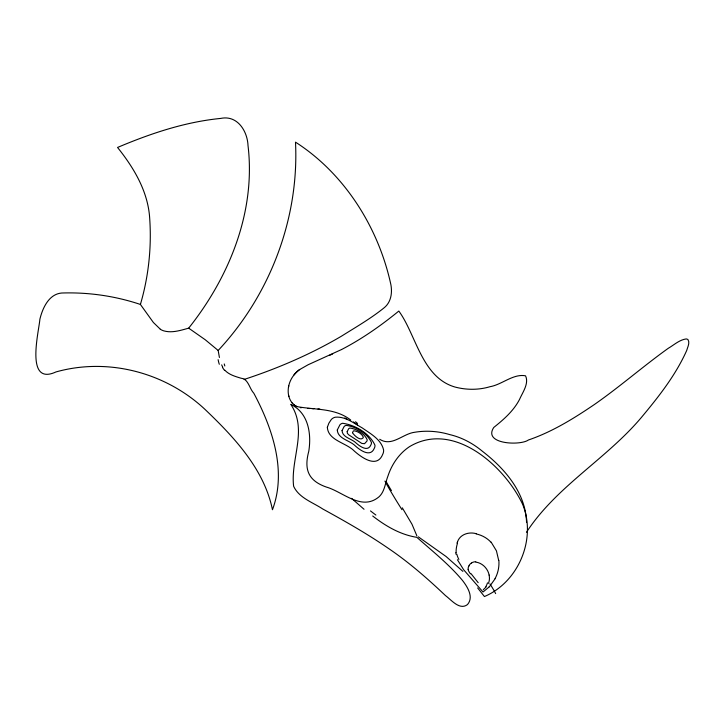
<?xml version="1.0" encoding="UTF-8"?>
<svg xmlns="http://www.w3.org/2000/svg" width="725" height="725" viewBox="0 0 725 725"><rect width="100%" height="100%" fill="white"/><g stroke="black" fill="none" stroke-linecap="round" stroke-linejoin="round"><path stroke-width="1.09" d="M341.566 349.532L308.098 364.766L299.715 369.523A30.142 29.897 -72.3 0 0 294.794 374.091C287.87 381.631 285.433 394.427 292.093 402.864M288.459 387.358L288.749 385.827M160.334 329.222L153.383 322.489L140.405 304.446C148.879 275.536 151.942 245.204 149.45 215.189C146.912 189.606 133.273 167.113 117.55 147.456C150.483 133.527 184.929 121.936 220.69 118.42C237.32 114.867 247.388 130.971 248.013 145.526C255.934 211.646 229.354 277.032 188.681 328.153C180.715 330.337 172.106 333.246 163.85 330.881A12.388 9.742 30.1 0 1 160.297 329.268M477.639 587.93L484.427 596.539C518.728 582.03 536.772 538.512 522.526 504.065C504.392 465.921 453.451 420.219 409.444 446.7C399.076 453.578 391.817 464.326 387.947 476.044C384.939 483.657 384.649 493.453 377.1 498.274C360.271 510.083 342.272 491.514 326.25 487.028C307.926 480.548 303.983 469.193 308.768 451.294C311.587 433.849 308.506 412.897 290.798 404.378C308.025 430.007 290.308 459.088 293.634 486.294C299.008 497.948 312.702 502.325 322.725 508.968C344.919 521.157 367.004 533.654 387.884 548.037C408.592 561.984 427.397 578.45 445.494 595.606C451.24 599.811 459.677 610.658 467.507 604.541C474.05 596.938 467.335 586.752 462.414 580.344C448.993 564.277 432.444 551.217 416.875 537.334C400.363 534.715 385.709 526.142 372.695 515.992M457.403 542.173C459.768 534.352 468.93 531.534 476.216 533.691M495.13 578.722L489.674 586.362A44.823 38.552 50.4 0 1 488.858 587.196M526.45 532.286C556.9 485.569 608.166 458.046 643.22 415.244C659.841 395.243 676.053 374.345 686.711 350.456C687.59 347.103 690.209 342.689 687.871 339.436L686.258 338.919C679.388 339.835 674.042 344.937 668.269 348.299C643.066 366.343 619.739 386.869 594.292 404.577C573.656 418.579 552.133 431.892 528.407 439.993C520.323 445.893 482.623 444.253 493.77 427.451C503.712 419.512 513.536 410.948 519.508 399.475C522.544 392.406 529.205 383.616 525.553 375.813C513.273 373.475 502.008 384.631 490.1 386.679C478.699 390.104 466.429 390.068 454.956 387.023C421.678 377.344 416.096 334.578 398.822 311.061C394.545 314.55 390.195 317.967 385.791 321.293C371.807 331.842 357.117 341.484 341.557 349.532M219.421 357.488L218.171 350.474C270.117 294.93 299.271 218.207 295.492 142.145C344.882 173.81 378.704 228.022 390.938 284.934C392.424 293.29 390.929 302.624 383.806 308.062C370.566 318.692 355.812 327.183 341.457 336.183C310.971 354.108 278.337 368.191 244.769 379.238L244.098 379.066M486.149 586.906L483.276 589.724M488.858 587.187L483.013 591.999L463.638 569.714L457.403 559.727M329.657 355.313L332.666 353.918M292.773 403.626L294.287 404.985A13.123 13.041 4.6 0 0 296.933 406.58C314.967 409.997 335.158 407.858 350.701 420.029M311.804 408.601L313.925 408.692M307.599 408.42L309.675 408.51M317.967 408.918L319.788 409.072M475.863 562.12C482.46 562.981 487.853 568.654 489.157 575.07M300.322 407.64L301.192 407.803M140.405 304.446C115.764 296.19 89.701 292.32 63.727 292.963C49.554 292.637 42.721 307.472 39.893 319.199C38.742 332.485 24.994 386.18 55.961 371.943C108.288 357.244 165.835 372.568 205.229 409.607C234.211 437.32 264.127 469.093 272.464 509.72C287.009 470.824 272.382 428.022 253.795 393.195C249.355 388.636 248.439 378.785 240.945 378.196C235.217 376.438 229.018 374.752 224.823 370.194M379.701 439.268C391.872 447.144 402.783 433.722 414.609 432.281C426.264 430.306 438.326 431.185 449.636 434.574C461.825 437.411 472.89 443.356 482.487 451.34C504.89 468.631 525.752 492.81 526.549 522.553M418.325 536.826L446.083 556.51L462.876 571.373M188.681 328.153L205.302 339.798L218.171 350.474M353.474 421.905L357.534 424.941M364.041 509.267L351.553 498.356M292.093 402.864L292.773 403.626M491.16 542.173L496.435 550.837L498.673 560.353M470.987 573.611L478.174 582.673M402.284 507.826L411.99 524.238L416.893 535.875M388.6 485.904L386.162 481.672M222.729 367.212L221.651 364.874M288.65 395.551L288.885 396.539M455.98 554.217L455.826 552.686M375.885 515.049A39.821 4.151 36.4 0 1 370.493 510.917M401.967 509.693A37.945 1.985 57.8 0 1 384.93 481.083M391.437 490.608A26.671 0.988 57.2 0 1 388.663 485.995M489.864 583.788A63.483 26.037 44.9 0 1 495.646 593.612M487.472 582.855A24.723 19.167 55 0 1 485.832 586.643M489.094 575.079A20.49 16.177 15.9 0 1 488.405 583.38M471.44 563.107A8.093 5.809 23.7 0 1 475.763 561.766M468.93 565.844A12.642 8.437 17.7 0 1 471.368 563.062M468.25 569.442A9.452 6.28 22.8 0 1 469.03 565.899M470.489 573.819A10.023 6.153 36.9 0 1 468.069 569.361M458.862 559.446A37.338 26.816 12.7 0 1 456.813 554.181M456.134 552.631A38.86 28.764 -21.5 0 1 457.511 543.252M456.986 543.224A31.528 23.408 -19 0 1 457.366 542.173M476.171 533.926A25.511 22.294 14 0 1 491.024 542.273M498.863 560.362A43.645 37.791 18.4 0 1 495.03 578.677M344.882 417.935A35.842 3.326 28 0 1 347.502 419.567M296.942 406.562A13.059 12.941 22.3 0 1 294.296 404.985M293.897 374.97A29.915 29.807 -79 0 1 299.688 369.487M355.54 421.769A35.851 5.111 24.7 0 1 357.57 423.518M224.813 365.962A26.2 3.371 71.6 0 1 224.243 363.95M224.605 370.393A11.274 8.048 48.7 0 1 222.457 367.294M219.303 364.285A22.656 11.355 55.4 0 1 218.134 359.663M327.347 427.261C328.126 440.628 346.36 442.703 354.389 451.131C361.693 457.611 377.054 468.731 382.728 454.276A7.912 7.912 0 0 0 383.588 449.953C381.223 439.368 370.412 433.695 362.237 427.913C353.909 423.309 345.317 416.213 335.258 417.219A7.694 7.694 0 0 0 331.298 419.512L328.869 423.21L327.347 427.261M337.279 429.998C337.805 438.96 350.021 440.347 355.395 445.993C360.289 450.334 370.575 457.783 374.381 448.104A5.302 5.302 0 0 0 374.952 445.195C369.614 433.351 355.168 424.923 342.581 423.273A5.157 5.157 0 0 0 339.925 424.805L337.279 429.998M342.046 430.623C342.445 437.61 351.978 438.688 356.165 443.093C360.062 446.473 367.956 452.291 370.973 444.742A4.132 4.132 0 0 0 371.427 442.477C367.258 433.233 355.993 426.663 346.178 425.376A4.024 4.024 0 0 0 344.103 426.572L342.046 430.623M347.175 431.611L347.384 433.333L348.671 434.782L361.811 443.428L364.53 443.7L366.85 441.208A2.809 2.809 0 0 0 367.158 439.676C364.322 433.387 356.664 428.919 349.985 428.04A2.737 2.737 0 0 0 348.58 428.856L347.175 431.611M352.477 432.698C354.072 435.326 360.225 441.335 363.098 437.882A1.522 1.522 0 0 0 363.27 437.048C361.739 433.659 357.597 431.239 353.999 430.768A1.477 1.477 0 0 0 353.238 431.212L352.477 432.698"/></g></svg>
